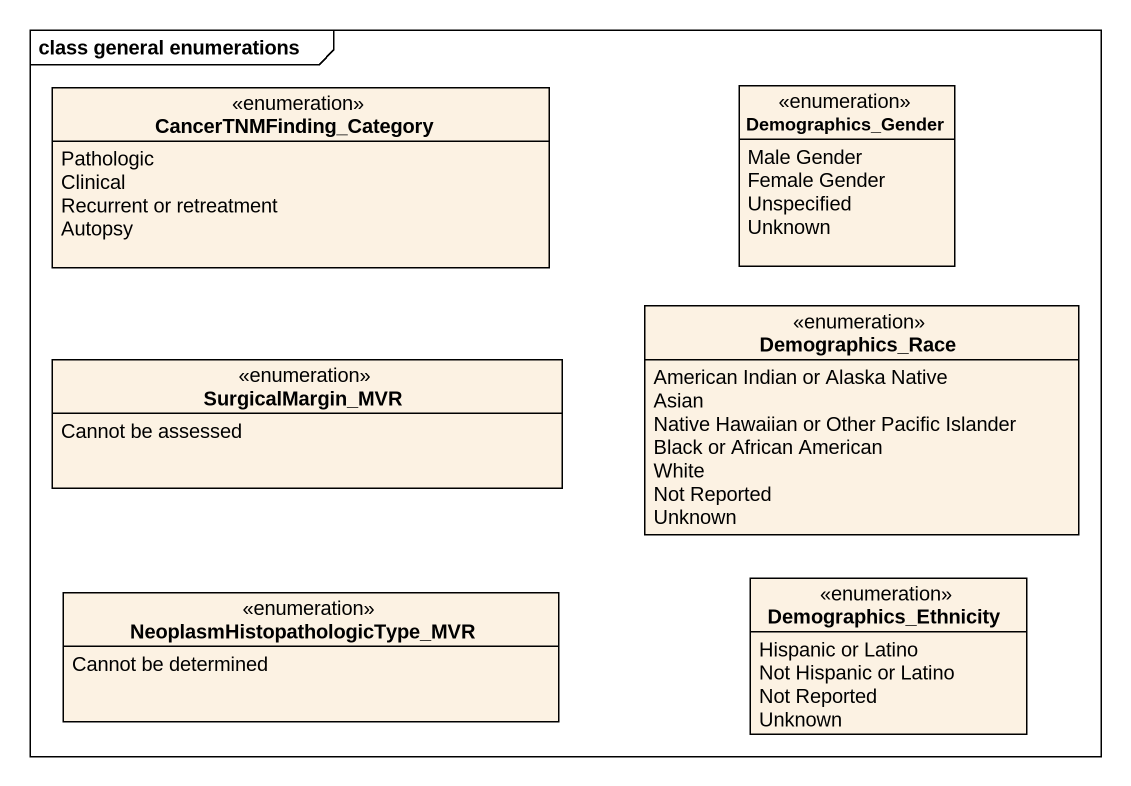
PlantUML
@startuml
mainframe class general enumerations
hide circle
hide empty members
enum CancerTNMFinding_Category {
  Pathologic
  Clinical
  Recurrent or retreatment
  Autopsy
}
enum Demographics_Gender {
  Male Gender
  Female Gender
  Unspecified
  Unknown
}
enum Demographics_Race {
  American Indian or Alaska Native
  Asian
  Native Hawaiian or Other Pacific Islander
  Black or African American
  White
  Not Reported
  Unknown
}
enum SurgicalMargin_MVR {
  Cannot be assessed
}
enum "NeoplasmHistopathologicType_MVR" as NeoplasmHistopathologicType {
  Cannot be determined
}
enum Demographics_Ethnicity {
  Hispanic or Latino
  Not Hispanic or Latino
  Not Reported
  Unknown
}
@enduml
